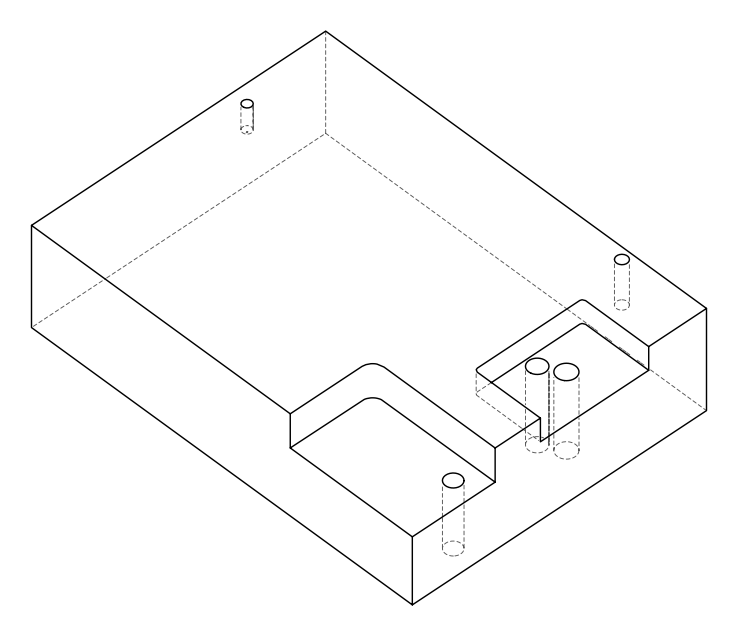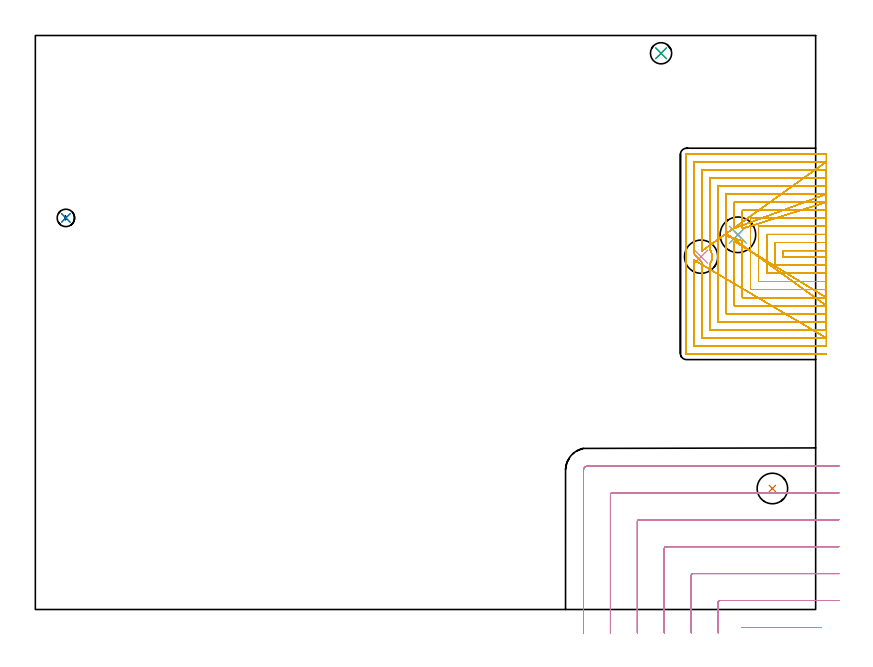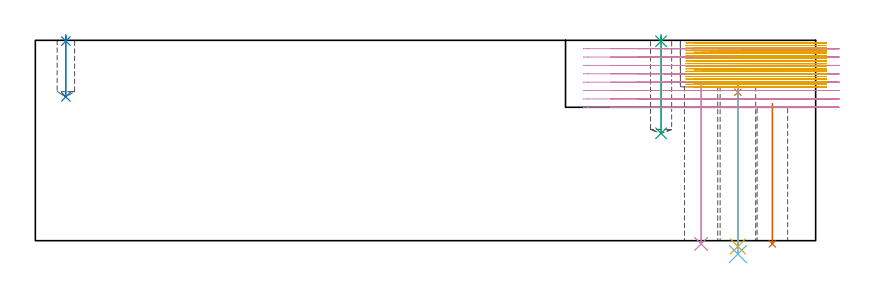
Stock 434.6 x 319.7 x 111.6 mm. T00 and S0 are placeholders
(PLAN: 11 operations, 8 tool changes, 147.6 min)
(1 SPOT_DRILL | STEP1HOLE_1 | NXT0321_9005460120000 | 0.05 min | 3101 mm3)
(2 SPOT_DRILL_1 | STEP1POCKET | NXT0321_9005460120000 | 0.03 min | 1 mm3)
(3 SPOT_DRILL_2 | STEP1POCKET_1 | NXT0321_9005460120000 | 0.03 min | 1 mm3)
(4 INDEXABLE_INSERT_DRILL_THROUGH_HOLE_FROM_SOLID | STEP1HOLE | NXT0302_008 | 0.36 min | 29947 mm3)
(5 DRILL_THROUGH_HOLE_INTO_CENTER | STEP1HOLE_1 | NXT0301_065 | 0.37 min | 5786 mm3)
(6 DRILL_TO_ENLARGE_THROUGH_HOLE | STEP1HOLE_1 | UGT0301_264 | 0.39 min | 25421 mm3)
(7 INDEXABLE_INSERT_DRILL_THROUGH_HOLE_FROM_SOLID_1 | STEP1HOLE_2 | NXT0302_005 | 0.32 min | 25283 mm3)
(8 DRILL_BLIND_HOLE_INTO_CENTER | STEP1POCKET | UGT0301_492 | 0.14 min | 2167 mm3)
(9 DRILL_BLIND_HOLE_INTO_CENTER_1 | STEP1POCKET_1 | NXT0301_089 | 0.22 min | 5481 mm3)
(10 MILL_CORNER_NOTCH_RECTANGULAR | CORNER_NOTCH_RECTANGULAR | UGT0201_094 | Follow Part, ap 5, ae 75% | 17.67 min | 457967 mm3)
(11 MILL_SLOT | SLOT_PARTIAL_RECTANGULAR | NXT0201_008 | Follow Part, ap 1.5, ae 75% | 128.03 min | 214553 mm3)
(TOOL NXT0321_9005460120000 | NC Spot Drill, 142deg, 12mm, Carbide, Uncoated | D12 PA142 FL30 Z2)
(TOOL NXT0302_008 | Index. Insert Drill 18.5mm [880-D1850L25-05] | D18.5 PA176 FL93 Z2)
(TOOL NXT0301_065 | Carbide Drill 9.4mm [860.1-0940-075A1-MM 2214] | D9.4 PA140 FL98 Z2)
(TOOL UGT0301_264 | Twist Drill 19.8 mm | D19.8 PA118 FL140 Z2)
(TOOL NXT0302_005 | Index. Insert Drill 17mm [880-D1700L20-05] | D17 PA176 FL85 Z2)
(TOOL UGT0301_492 | Carbide Drill 9.7 mm | D9.7 PA118 FL87 Z2)
(TOOL NXT0301_089 | Carbide Drill 11.8mm [860.1-1180-035A1-MM 2214] | D11.8 PA140 FL55 Z2)
(TOOL UGT0201_094 | End mill 20 mm | D20 FL38 Z4)
(TOOL NXT0201_008 | ENDMILL 6mm [2P460-0600-NA 1630] | D6 FL26 Z6)
(OP 1 SPOT_DRILL)
G17 G21 G94 G90
T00 M6
G54
G17 G0 G90 X391.3 Y208.7 S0 M3
G43 Z121.6 H0
G94 G81 G98 Z82.7 F250. R88.7
G80
M5
M2
(OP 2 SPOT_DRILL_1)
G17 G21 G94 G90
T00 M6
G54
G17 G0 G90 X17. Y218.1 S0 M3
G43 Z121.6 H0
G94 G81 G98 Z111.183 F250. R114.6
G80
M5
M2
(OP 3 SPOT_DRILL_2)
G17 G21 G94 G90
T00 M6
G54
G17 G0 G90 X348.5 Y309.8 S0 M3
G43 Z121.6 H0
G94 G81 G98 Z111.092 F250. R114.6
G80
M5
M2
(OP 4 INDEXABLE_INSERT_DRILL_THROUGH_HOLE_FROM_SOLID)
G17 G21 G94 G90
T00 M6
G54
G17 G0 G90 X370.8 Y196.5 S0 M3
G43 Z121.6 H1
G94 G81 G98 Z-1.823 F250. R87.7
G80
M5
M2
(OP 5 DRILL_THROUGH_HOLE_INTO_CENTER)
G17 G21 G94 G90
T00 M6
G54
G17 G0 G90 X391.3 Y208.7 S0 M3
G43 Z121.6 H1
G94 G73 G98 Z-3.211 F250. Q8.891 R87.7
G80
M5
M2
(OP 6 DRILL_TO_ENLARGE_THROUGH_HOLE)
G17 G21 G94 G90
T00 M6
G54
G17 G0 G90 X391.3 Y208.7 S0 M3
G43 Z121.6 H0
G94 G73 G98 Z-7.449 F250. Q18.63 R87.7
G80
M5
M2
(OP 7 INDEXABLE_INSERT_DRILL_THROUGH_HOLE_FROM_SOLID_1)
G17 G21 G94 G90
T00 M6
G54
G17 G0 G90 X410.5 Y67.4 S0 M3
G43 Z121.6 H1
G94 G81 G98 Z-1.797 F250. R76.3
G80
M5
M2
(OP 8 DRILL_BLIND_HOLE_INTO_CENTER)
G17 G21 G94 G90
T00 M6
G54
G17 G0 G90 X17. Y218.1 S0 M3
G43 Z121.6 H0
G94 G81 G98 Z80.1 F250. R113.6
G80
M5
M2
(OP 9 DRILL_BLIND_HOLE_INTO_CENTER_1)
G17 G21 G94 G90
T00 M6
G54
G17 G0 G90 X348.5 Y309.8 S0 M3
G43 Z121.6 H1
G94 G81 G98 Z59.8 F250. R113.6
G80
M5
M2
(OP 10 MILL_CORNER_NOTCH_RECTANGULAR)
G17 G21 G94 G90
T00 M6
G54
G17 G0 G90 X437.606 Y-10. S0 M3
G43 Z121.6 H0
Z106.937
G94 G1 X434.606 F250.
X396.287 F500.
X393.287 Y-10.022 F250.
G0 Z121.6
X447.6 Y5.
Z106.937
G1 X444.6
X381.293 F500.
G3 X380.3 Y4.007 R1.
G1 Y-10.
Y-13. F250.
G0 Z121.6
X447.6 Y20.
Z106.937
G1 X444.6
X366.294 F500.
G3 X365.3 Y19.006 R1.
G1 Y-10.
Y-13. F250.
G0 Z121.6
X447.6 Y35.
Z106.937
G1 X444.6
X351.294 F500.
G3 X350.3 Y34.006 R1.
G1 Y-10.
Y-13. F250.
G0 Z121.6
X447.6 Y50.
Z106.937
G1 X444.6
X336.295 F500.
G3 X335.3 Y49.005 R1.
G1 Y-10.
Y-13. F250.
G0 Z121.6
X447.6 Y65.
Z106.937
G1 X444.6
X321.295 F500.
G3 X320.3 Y64.005 R1.
G1 Y-10.
Y-13. F250.
G0 Z121.6
X447.6 Y80.
Z106.937
G1 X444.6
X307.8 F500.
G3 X305.3 Y77.5 R2.5
G1 Y-10.
Y-13. F250.
G0 Z121.6
X437.606 Y-10.
Z102.275
G1 X434.606
X396.287 F500.
X393.287 Y-10.022 F250.
G0 Z121.6
X447.6 Y5.
Z102.275
G1 X444.6
X381.293 F500.
G3 X380.3 Y4.007 R1.
G1 Y-10.
Y-13. F250.
G0 Z121.6
X447.6 Y20.
Z102.275
G1 X444.6
X366.294 F500.
G3 X365.3 Y19.006 R1.
G1 Y-10.
Y-13. F250.
G0 Z121.6
X447.6 Y35.
Z102.275
G1 X444.6
X351.294 F500.
G3 X350.3 Y34.006 R1.
G1 Y-10.
Y-13. F250.
G0 Z121.6
X447.6 Y50.
Z102.275
G1 X444.6
X336.295 F500.
G3 X335.3 Y49.005 R1.
G1 Y-10.
Y-13. F250.
G0 Z121.6
X447.6 Y65.
Z102.275
G1 X444.6
X321.295 F500.
G3 X320.3 Y64.005 R1.
G1 Y-10.
Y-13. F250.
G0 Z121.6
X447.6 Y80.
Z102.275
G1 X444.6
X307.8 F500.
G3 X305.3 Y77.5 R2.5
G1 Y-10.
Y-13. F250.
G0 Z121.6
X437.606 Y-10.
Z97.612
G1 X434.606
X396.287 F500.
X393.287 Y-10.022 F250.
G0 Z121.6
X447.6 Y5.
Z97.612
G1 X444.6
X381.293 F500.
G3 X380.3 Y4.007 R1.
G1 Y-10.
Y-13. F250.
G0 Z121.6
X447.6 Y20.
Z97.612
G1 X444.6
X366.294 F500.
G3 X365.3 Y19.006 R1.
G1 Y-10.
Y-13. F250.
G0 Z121.6
X447.6 Y35.
Z97.612
G1 X444.6
X351.294 F500.
G3 X350.3 Y34.006 R1.
G1 Y-10.
Y-13. F250.
G0 Z121.6
X447.6 Y50.
Z97.612
G1 X444.6
X336.295 F500.
G3 X335.3 Y49.005 R1.
G1 Y-10.
Y-13. F250.
G0 Z121.6
X447.6 Y65.
Z97.612
G1 X444.6
X321.295 F500.
G3 X320.3 Y64.005 R1.
G1 Y-10.
Y-13. F250.
G0 Z121.6
X447.6 Y80.
Z97.612
G1 X444.6
X307.8 F500.
G3 X305.3 Y77.5 R2.5
G1 Y-10.
Y-13. F250.
G0 Z121.6
X437.606 Y-10.
Z92.95
G1 X434.606
X396.287 F500.
X393.287 Y-10.022 F250.
G0 Z121.6
X447.6 Y5.
Z92.95
G1 X444.6
X381.293 F500.
G3 X380.3 Y4.007 R1.
G1 Y-10.
Y-13. F250.
G0 Z121.6
X447.6 Y20.
Z92.95
G1 X444.6
X366.294 F500.
G3 X365.3 Y19.006 R1.
G1 Y-10.
Y-13. F250.
G0 Z121.6
X447.6 Y35.
Z92.95
G1 X444.6
X351.294 F500.
G3 X350.3 Y34.006 R1.
G1 Y-10.
Y-13. F250.
G0 Z121.6
X447.6 Y50.
Z92.95
G1 X444.6
X336.295 F500.
G3 X335.3 Y49.005 R1.
G1 Y-10.
Y-13. F250.
G0 Z121.6
X447.6 Y65.
Z92.95
G1 X444.6
X321.295 F500.
G3 X320.3 Y64.005 R1.
G1 Y-10.
Y-13. F250.
G0 Z121.6
X447.6 Y80.
Z92.95
G1 X444.6
X307.8 F500.
G3 X305.3 Y77.5 R2.5
G1 Y-10.
Y-13. F250.
G0 Z121.6
X437.606 Y-10.
Z88.287
G1 X434.606
X396.287 F500.
X393.287 Y-10.022 F250.
G0 Z121.6
X447.6 Y5.
Z88.287
G1 X444.6
X381.293 F500.
G3 X380.3 Y4.007 R1.
G1 Y-10.
Y-13. F250.
G0 Z121.6
X447.6 Y20.
Z88.287
G1 X444.6
X366.294 F500.
G3 X365.3 Y19.006 R1.
G1 Y-10.
Y-13. F250.
G0 Z121.6
X447.6 Y35.
Z88.287
G1 X444.6
X351.294 F500.
G3 X350.3 Y34.006 R1.
G1 Y-10.
Y-13. F250.
G0 Z121.6
X447.6 Y50.
Z88.287
G1 X444.6
X336.295 F500.
G3 X335.3 Y49.005 R1.
G1 Y-10.
Y-13. F250.
G0 Z121.6
X447.6 Y65.
Z88.287
G1 X444.6
X321.295 F500.
G3 X320.3 Y64.005 R1.
G1 Y-10.
Y-13. F250.
G0 Z121.6
X447.6 Y80.
Z88.287
G1 X444.6
X307.8 F500.
G3 X305.3 Y77.5 R2.5
G1 Y-10.
Y-13. F250.
G0 Z121.6
X437.606 Y-10.
Z83.625
G1 X434.606
X396.287 F500.
X393.287 Y-10.022 F250.
G0 Z121.6
X447.6 Y5.
Z83.625
G1 X444.6
X381.293 F500.
G3 X380.3 Y4.007 R1.
G1 Y-10.
Y-13. F250.
G0 Z121.6
X447.6 Y20.
Z83.625
G1 X444.6
X366.294 F500.
G3 X365.3 Y19.006 R1.
G1 Y-10.
Y-13. F250.
G0 Z121.6
X447.6 Y35.
Z83.625
G1 X444.6
X351.294 F500.
G3 X350.3 Y34.006 R1.
G1 Y-10.
Y-13. F250.
G0 Z121.6
X447.6 Y50.
Z83.625
G1 X444.6
X336.295 F500.
G3 X335.3 Y49.005 R1.
G1 Y-10.
Y-13. F250.
G0 Z121.6
X447.6 Y65.
Z83.625
G1 X444.6
X321.295 F500.
G3 X320.3 Y64.005 R1.
G1 Y-10.
Y-13. F250.
G0 Z121.6
X447.6 Y80.
Z83.625
G1 X444.6
X307.8 F500.
G3 X305.3 Y77.5 R2.5
G1 Y-10.
Y-13. F250.
G0 Z121.6
X437.606 Y-10.
Z78.962
G1 X434.606
X396.287 F500.
X393.287 Y-10.022 F250.
G0 Z121.6
X447.6 Y5.
Z78.962
G1 X444.6
X381.293 F500.
G3 X380.3 Y4.007 R1.
G1 Y-10.
Y-13. F250.
G0 Z121.6
X447.6 Y20.
Z78.962
G1 X444.6
X366.294 F500.
G3 X365.3 Y19.006 R1.
G1 Y-10.
Y-13. F250.
G0 Z121.6
X447.6 Y35.
Z78.962
G1 X444.6
X351.294 F500.
G3 X350.3 Y34.006 R1.
G1 Y-10.
Y-13. F250.
G0 Z121.6
X447.6 Y50.
Z78.962
G1 X444.6
X336.295 F500.
G3 X335.3 Y49.005 R1.
G1 Y-10.
Y-13. F250.
G0 Z121.6
X447.6 Y65.
Z78.962
G1 X444.6
X321.295 F500.
G3 X320.3 Y64.005 R1.
G1 Y-10.
Y-13. F250.
G0 Z121.6
X447.6 Y80.
Z78.962
G1 X444.6
X307.8 F500.
G3 X305.3 Y77.5 R2.5
G1 Y-10.
Y-13. F250.
G0 Z121.6
X437.606 Y-10.
Z74.3
G1 X434.606
X396.287 F500.
X393.287 Y-10.022 F250.
G0 Z121.6
X447.6 Y5.
Z74.3
G1 X444.6
X381.293 F500.
G3 X380.3 Y4.007 R1.
G1 Y-10.
Y-13. F250.
G0 Z121.6
X447.6 Y20.
Z74.3
G1 X444.6
X366.294 F500.
G3 X365.3 Y19.006 R1.
G1 Y-10.
Y-13. F250.
G0 Z121.6
X447.6 Y35.
Z74.3
G1 X444.6
X351.294 F500.
G3 X350.3 Y34.006 R1.
G1 Y-10.
Y-13. F250.
G0 Z121.6
X447.6 Y50.
Z74.3
G1 X444.6
X336.295 F500.
G3 X335.3 Y49.005 R1.
G1 Y-10.
Y-13. F250.
G0 Z121.6
X447.6 Y65.
Z74.3
G1 X444.6
X321.295 F500.
G3 X320.3 Y64.005 R1.
G1 Y-10.
Y-13. F250.
G0 Z121.6
X447.6 Y80.
Z74.3
G1 X444.6
X307.8 F500.
G3 X305.3 Y77.5 R2.5
G1 Y-10.
Y-13. F250.
G0 Z121.6
M5
M2
(OP 11 MILL_SLOT)
G17 G21 G94 G90
T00 M6
G54
G17 G0 G90 X440.6 Y199.9 S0 M3
G43 Z121.6 H1
Z110.161
G94 G1 X437.6 F250.
X416.3 F500.
Y196.2
X437.6
X440.6 F250.
Y204.4
X437.6
X411.8 F500.
Y191.7
X437.6
X440.6 F250.
Y208.9
X437.6
X407.3 F500.
Y187.2
X437.6
X440.6 F250.
Y213.4
X437.6
X402.8 F500.
Y182.7
X437.6
X440.6 F250.
Y217.9
X437.6
X398.3 F500.
Y178.2
X437.6
X440.6 F250.
Y222.4
X437.6
X393.8 F500.
Y215.126
Y212.126 F250.
X440.6 Y226.9 F500.
X437.6 F250.
X389.3 F500.
Y215.297
Y212.297 F250.
X440.6 Y231.4 F500.
X437.6 F250.
X384.8 F500.
Y211.003
Y208.003 F250.
X393.8 Y205.275 F500.
Y202.275 F250.
Y173.7 F500.
X437.6
X440.6 F250.
X389.3 Y205.1 F500.
Y202.1 F250.
Y169.2 F500.
X437.6
X440.6 F250.
X384.8 Y209.4 F500.
Y206.4 F250.
Y164.7 F500.
X437.6
X440.6 F250.
Y235.9
X437.6
X380.3 F500.
Y160.2
X437.6
X440.6 F250.
Y240.4
X437.6
X375.8 F500.
Y200.246
G2 X376.001 Y199.962 R6.266
G1 X376.375 Y199.319
G2 X376.292 Y193.52 R6.272
G1 X375.861 Y192.834
X375.8 Y192.752
Y155.7
X437.6
X440.6 F250.
Y244.9
X437.6
X371.3 F500.
Y202.726
Y199.726 F250.
X440.6 Y249.4 F500.
X437.6 F250.
X366.8 F500.
Y201.299
Y198.299 F250.
X371.3 Y193.276
Y190.276
Y151.2 F500.
X437.6
X440.6 F250.
X366.8 Y194.7 F500.
Y191.7 F250.
Y146.7 F500.
X437.6
X440.6 F250.
Y253.9
X437.6
X362.6 F500.
G3 X362.3 Y253.6 R0.3
G1 Y142.5
G3 X362.6 Y142.2 R0.3
G1 X437.6
X440.6 F250.
G0 Y199.9 Z108.722
G1 X437.6
X416.3 F500.
Y196.2
X437.6
X440.6 F250.
Y204.4
X437.6
X411.8 F500.
Y191.7
X437.6
X440.6 F250.
Y208.9
X437.6
X407.3 F500.
Y187.2
X437.6
X440.6 F250.
Y213.4
X437.6
X402.8 F500.
Y182.7
X437.6
X440.6 F250.
Y217.9
X437.6
X398.3 F500.
Y178.2
X437.6
X440.6 F250.
Y222.4
X437.6
X393.8 F500.
Y215.126
Y212.126 F250.
X440.6 Y226.9 F500.
X437.6 F250.
X389.3 F500.
Y215.297
Y212.297 F250.
X440.6 Y231.4 F500.
X437.6 F250.
X384.8 F500.
Y211.003
Y208.003 F250.
X393.8 Y205.275 F500.
Y202.275 F250.
Y173.7 F500.
X437.6
X440.6 F250.
X389.3 Y205.1 F500.
Y202.1 F250.
Y169.2 F500.
X437.6
X440.6 F250.
X384.8 Y209.4 F500.
Y206.4 F250.
Y164.7 F500.
X437.6
X440.6 F250.
Y235.9
X437.6
X380.3 F500.
Y160.2
X437.6
X440.6 F250.
Y240.4
X437.6
X375.8 F500.
Y200.246
G2 X376.001 Y199.962 R6.266
G1 X376.375 Y199.319
G2 X376.292 Y193.52 R6.272
G1 X375.861 Y192.834
X375.8 Y192.752
Y155.7
X437.6
X440.6 F250.
Y244.9
X437.6
X371.3 F500.
Y202.726
Y199.726 F250.
X440.6 Y249.4 F500.
X437.6 F250.
X366.8 F500.
Y201.299
Y198.299 F250.
X371.3 Y193.276
Y190.276
Y151.2 F500.
X437.6
X440.6 F250.
X366.8 Y194.7 F500.
Y191.7 F250.
Y146.7 F500.
X437.6
X440.6 F250.
Y253.9
X437.6
X362.6 F500.
G3 X362.3 Y253.6 R0.3
G1 Y142.5
G3 X362.6 Y142.2 R0.3
G1 X437.6
X440.6 F250.
G0 Y199.9 Z107.283
G1 X437.6
X416.3 F500.
Y196.2
X437.6
X440.6 F250.
Y204.4
X437.6
X411.8 F500.
Y191.7
X437.6
X440.6 F250.
Y208.9
X437.6
X407.3 F500.
Y187.2
X437.6
X440.6 F250.
Y213.4
X437.6
X402.8 F500.
Y182.7
X437.6
X440.6 F250.
Y217.9
X437.6
X398.3 F500.
Y178.2
X437.6
X440.6 F250.
Y222.4
X437.6
X393.8 F500.
Y215.126
Y212.126 F250.
X440.6 Y226.9 F500.
X437.6 F250.
X389.3 F500.
Y215.297
Y212.297 F250.
X440.6 Y231.4 F500.
X437.6 F250.
X384.8 F500.
Y211.003
Y208.003 F250.
X393.8 Y205.275 F500.
Y202.275 F250.
Y173.7 F500.
X437.6
X440.6 F250.
X389.3 Y205.1 F500.
Y202.1 F250.
Y169.2 F500.
X437.6
X440.6 F250.
X384.8 Y209.399 F500.
Y206.399 F250.
Y164.7 F500.
X437.6
X440.6 F250.
Y235.9
X437.6
X380.3 F500.
Y160.2
X437.6
X440.6 F250.
Y240.4
X437.6
X375.8 F500.
Y200.246
G2 X376.001 Y199.962 R6.266
G1 X376.375 Y199.319
G2 X376.292 Y193.52 R6.272
G1 X375.861 Y192.834
X375.8 Y192.752
Y155.7
X437.6
X440.6 F250.
Y244.9
X437.6
X371.3 F500.
Y202.726
Y199.726 F250.
X440.6 Y249.4 F500.
X437.6 F250.
X366.8 F500.
Y201.299
Y198.299 F250.
X371.3 Y193.276
Y190.276
Y151.2 F500.
X437.6
X440.6 F250.
X366.8 Y194.7 F500.
Y191.7 F250.
Y146.7 F500.
X437.6
X440.6 F250.
Y253.9
X437.6
X362.6 F500.
G3 X362.3 Y253.6 R0.3
G1 Y142.5
G3 X362.6 Y142.2 R0.3
G1 X437.6
X440.6 F250.
G0 Y199.9 Z105.844
G1 X437.6
X416.3 F500.
Y196.2
X437.6
X440.6 F250.
Y204.4
X437.6
X411.8 F500.
Y191.7
X437.6
X440.6 F250.
Y208.9
X437.6
X407.3 F500.
Y187.2
X437.6
X440.6 F250.
Y213.4
X437.6
X402.8 F500.
Y182.7
X437.6
X440.6 F250.
Y217.9
X437.6
X398.3 F500.
Y178.2
X437.6
X440.6 F250.
Y222.4
X437.6
X393.8 F500.
Y215.126
Y212.126 F250.
X440.6 Y226.9 F500.
X437.6 F250.
X389.3 F500.
Y215.297
Y212.297 F250.
X440.6 Y231.4 F500.
X437.6 F250.
X384.8 F500.
Y211.003
Y208.003 F250.
X393.8 Y205.275 F500.
Y202.275 F250.
Y173.7 F500.
X437.6
X440.6 F250.
X389.3 Y205.1 F500.
Y202.1 F250.
Y169.2 F500.
X437.6
X440.6 F250.
X384.8 Y209.399 F500.
Y206.399 F250.
Y164.7 F500.
X437.6
X440.6 F250.
Y235.9
X437.6
X380.3 F500.
Y160.2
X437.6
X440.6 F250.
Y240.4
X437.6
X375.8 F500.
Y200.246
G2 X376.001 Y199.962 R6.266
G1 X376.375 Y199.319
G2 X376.292 Y193.52 R6.272
G1 X375.861 Y192.834
X375.8 Y192.752
Y155.7
X437.6
X440.6 F250.
Y244.9
X437.6
X371.3 F500.
Y202.726
Y199.726 F250.
X440.6 Y249.4 F500.
X437.6 F250.
X366.8 F500.
Y201.299
Y198.299 F250.
X371.3 Y193.276
Y190.276
Y151.2 F500.
X437.6
X440.6 F250.
X366.8 Y194.7 F500.
Y191.7 F250.
Y146.7 F500.
X437.6
X440.6 F250.
Y253.9
X437.6
X362.6 F500.
G3 X362.3 Y253.6 R0.3
G1 Y142.5
G3 X362.6 Y142.2 R0.3
G1 X437.6
X440.6 F250.
G0 Y199.9 Z104.405
G1 X437.6
X416.3 F500.
Y196.2
X437.6
X440.6 F250.
Y204.4
X437.6
X411.8 F500.
Y191.7
X437.6
X440.6 F250.
Y208.9
X437.6
X407.3 F500.
Y187.2
X437.6
X440.6 F250.
Y213.4
X437.6
X402.8 F500.
Y182.7
X437.6
X440.6 F250.
Y217.9
X437.6
X398.3 F500.
Y178.2
X437.6
X440.6 F250.
Y222.4
X437.6
X393.8 F500.
Y215.126
Y212.126 F250.
X440.6 Y226.9 F500.
X437.6 F250.
X389.3 F500.
Y215.297
Y212.297 F250.
X440.6 Y231.4 F500.
X437.6 F250.
X384.8 F500.
Y211.003
Y208.003 F250.
X393.8 Y205.275 F500.
Y202.275 F250.
Y173.7 F500.
X437.6
X440.6 F250.
X389.3 Y205.1 F500.
Y202.1 F250.
Y169.2 F500.
X437.6
X440.6 F250.
X384.8 Y209.399 F500.
Y206.399 F250.
Y164.7 F500.
X437.6
X440.6 F250.
Y235.9
X437.6
X380.3 F500.
Y160.2
X437.6
X440.6 F250.
Y240.4
X437.6
X375.8 F500.
Y200.246
G2 X376.001 Y199.962 R6.266
G1 X376.375 Y199.319
G2 X376.292 Y193.52 R6.272
G1 X375.861 Y192.834
X375.8 Y192.752
Y155.7
X437.6
X440.6 F250.
Y244.9
X437.6
X371.3 F500.
Y202.726
Y199.726 F250.
X440.6 Y249.4 F500.
X437.6 F250.
X366.8 F500.
Y201.299
Y198.299 F250.
X371.3 Y193.276
Y190.276
Y151.2 F500.
X437.6
X440.6 F250.
X366.8 Y194.7 F500.
Y191.7 F250.
Y146.7 F500.
X437.6
X440.6 F250.
Y253.9
X437.6
X362.6 F500.
G3 X362.3 Y253.6 R0.3
G1 Y142.5
G3 X362.6 Y142.2 R0.3
G1 X437.6
X440.6 F250.
G0 Y199.9 Z102.967
G1 X437.6
X416.3 F500.
Y196.2
X437.6
X440.6 F250.
Y204.4
X437.6
X411.8 F500.
Y191.7
X437.6
X440.6 F250.
Y208.9
X437.6
X407.3 F500.
Y187.2
X437.6
X440.6 F250.
Y213.4
X437.6
X402.8 F500.
Y182.7
X437.6
X440.6 F250.
Y217.9
X437.6
X398.3 F500.
Y178.2
X437.6
X440.6 F250.
Y222.4
X437.6
X393.8 F500.
Y215.126
Y212.126 F250.
X440.6 Y226.9 F500.
X437.6 F250.
X389.3 F500.
Y215.297
Y212.297 F250.
X440.6 Y231.4 F500.
X437.6 F250.
X384.8 F500.
Y211.003
Y208.003 F250.
X393.8 Y205.275 F500.
Y202.275 F250.
Y173.7 F500.
X437.6
X440.6 F250.
X389.3 Y205.1 F500.
Y202.1 F250.
Y169.2 F500.
X437.6
X440.6 F250.
X384.8 Y209.399 F500.
Y206.399 F250.
Y164.7 F500.
X437.6
X440.6 F250.
Y235.9
X437.6
X380.3 F500.
Y160.2
X437.6
X440.6 F250.
Y240.4
X437.6
X375.8 F500.
Y200.246
G2 X376.001 Y199.962 R6.266
G1 X376.375 Y199.319
G2 X376.292 Y193.52 R6.272
G1 X375.861 Y192.834
X375.8 Y192.752
Y155.7
X437.6
X440.6 F250.
Y244.9
X437.6
X371.3 F500.
Y202.726
Y199.726 F250.
X440.6 Y249.4 F500.
X437.6 F250.
X366.8 F500.
Y201.299
Y198.299 F250.
X371.3 Y193.276
Y190.276
Y151.2 F500.
X437.6
X440.6 F250.
X366.8 Y194.7 F500.
Y191.7 F250.
Y146.7 F500.
X437.6
X440.6 F250.
Y253.9
X437.6
X362.6 F500.
G3 X362.3 Y253.6 R0.3
G1 Y142.5
G3 X362.6 Y142.2 R0.3
G1 X437.6
X440.6 F250.
G0 Y199.9 Z101.528
G1 X437.6
X416.3 F500.
Y196.2
X437.6
X440.6 F250.
Y204.4
X437.6
X411.8 F500.
Y191.7
X437.6
X440.6 F250.
Y208.9
X437.6
X407.3 F500.
Y187.2
X437.6
X440.6 F250.
Y213.4
X437.6
X402.8 F500.
Y182.7
X437.6
X440.6 F250.
Y217.9
X437.6
X398.3 F500.
Y178.2
X437.6
X440.6 F250.
Y222.4
X437.6
X393.8 F500.
Y215.126
Y212.126 F250.
X440.6 Y226.9 F500.
X437.6 F250.
X389.3 F500.
Y215.297
Y212.297 F250.
X440.6 Y231.4 F500.
X437.6 F250.
X384.8 F500.
Y211.003
Y208.003 F250.
X393.8 Y205.275 F500.
Y202.275 F250.
Y173.7 F500.
X437.6
X440.6 F250.
X389.3 Y205.1 F500.
Y202.1 F250.
Y169.2 F500.
X437.6
X440.6 F250.
X384.8 Y209.399 F500.
Y206.399 F250.
Y164.7 F500.
X437.6
X440.6 F250.
Y235.9
X437.6
X380.3 F500.
Y160.2
X437.6
X440.6 F250.
Y240.4
X437.6
X375.8 F500.
Y200.246
G2 X376.001 Y199.962 R6.266
G1 X376.375 Y199.319
G2 X376.292 Y193.52 R6.272
G1 X375.861 Y192.834
X375.8 Y192.752
Y155.7
X437.6
X440.6 F250.
Y244.9
X437.6
X371.3 F500.
Y202.726
Y199.726 F250.
X440.6 Y249.4 F500.
X437.6 F250.
X366.8 F500.
Y201.299
Y198.299 F250.
X371.3 Y193.276
Y190.276
Y151.2 F500.
X437.6
X440.6 F250.
X366.8 Y194.7 F500.
Y191.7 F250.
Y146.7 F500.
X437.6
X440.6 F250.
Y253.9
X437.6
X362.6 F500.
G3 X362.3 Y253.6 R0.3
G1 Y142.5
G3 X362.6 Y142.2 R0.3
G1 X437.6
X440.6 F250.
G0 Y199.9 Z100.089
G1 X437.6
X416.3 F500.
Y196.2
X437.6
X440.6 F250.
Y204.4
X437.6
X411.8 F500.
Y191.7
X437.6
X440.6 F250.
Y208.9
X437.6
X407.3 F500.
Y187.2
X437.6
X440.6 F250.
Y213.4
X437.6
X402.8 F500.
Y182.7
X437.6
X440.6 F250.
Y217.9
X437.6
X398.3 F500.
Y178.2
X437.6
X440.6 F250.
Y222.4
X437.6
X393.8 F500.
Y215.126
Y212.126 F250.
X440.6 Y226.9 F500.
X437.6 F250.
X389.3 F500.
Y215.297
Y212.297 F250.
X440.6 Y231.4 F500.
X437.6 F250.
X384.8 F500.
Y211.003
Y208.003 F250.
X393.8 Y205.275 F500.
Y202.275 F250.
Y173.7 F500.
X437.6
X440.6 F250.
X389.3 Y205.1 F500.
Y202.1 F250.
Y169.2 F500.
X437.6
X440.6 F250.
X384.8 Y209.399 F500.
Y206.399 F250.
Y164.7 F500.
X437.6
X440.6 F250.
Y235.9
X437.6
X380.3 F500.
Y160.2
X437.6
X440.6 F250.
Y240.4
X437.6
X375.8 F500.
Y200.246
G2 X376. Y199.962 R6.265
G1 X376.377 Y199.315
G2 X376.767 Y194.654 R6.271
X376.292 Y193.52 R6.272
G1 X375.861 Y192.834
X375.8 Y192.752
Y155.7
X437.6
X440.6 F250.
Y244.9
X437.6
X371.3 F500.
Y202.726
Y199.726 F250.
X440.6 Y249.4 F500.
X437.6 F250.
X366.8 F500.
Y201.299
Y198.299 F250.
X371.3 Y193.276
Y190.276
Y151.2 F500.
X437.6
X440.6 F250.
X366.8 Y194.7 F500.
Y191.7 F250.
Y146.7 F500.
X437.6
X440.6 F250.
Y253.9
X437.6
X362.6 F500.
G3 X362.3 Y253.6 R0.3
G1 Y142.5
G3 X362.6 Y142.2 R0.3
G1 X437.6
X440.6 F250.
G0 Y199.9 Z98.65
G1 X437.6
X416.3 F500.
Y196.2
X437.6
X440.6 F250.
Y204.4
X437.6
X411.8 F500.
Y191.7
X437.6
X440.6 F250.
Y208.9
X437.6
X407.3 F500.
Y187.2
X437.6
X440.6 F250.
Y213.4
X437.6
X402.8 F500.
Y182.7
X437.6
X440.6 F250.
Y217.9
X437.6
X398.3 F500.
Y178.2
X437.6
X440.6 F250.
Y222.4
X437.6
X393.8 F500.
Y215.126
Y212.126 F250.
X440.6 Y226.9 F500.
X437.6 F250.
X389.3 F500.
Y215.297
Y212.297 F250.
X440.6 Y231.4 F500.
X437.6 F250.
X384.8 F500.
Y211.003
Y208.003 F250.
X393.8 Y205.275 F500.
Y202.275 F250.
Y173.7 F500.
X437.6
X440.6 F250.
X389.3 Y205.1 F500.
Y202.1 F250.
Y169.2 F500.
X437.6
X440.6 F250.
X384.8 Y209.399 F500.
Y206.399 F250.
Y164.7 F500.
X437.6
X440.6 F250.
Y235.9
X437.6
X380.3 F500.
Y160.2
X437.6
X440.6 F250.
Y240.4
X437.6
X375.8 F500.
Y200.246
G2 X376. Y199.962 R6.265
G1 X376.377 Y199.315
G2 X376.767 Y194.652 R6.271
X376.292 Y193.52 R6.271
G1 X375.861 Y192.834
X375.8 Y192.752
Y155.7
X437.6
X440.6 F250.
Y244.9
X437.6
X371.3 F500.
Y202.726
Y199.726 F250.
X440.6 Y249.4 F500.
X437.6 F250.
X366.8 F500.
Y201.299
Y198.299 F250.
X371.3 Y193.276
Y190.276
Y151.2 F500.
X437.6
X440.6 F250.
X366.8 Y194.7 F500.
Y191.7 F250.
Y146.7 F500.
X437.6
X440.6 F250.
Y253.9
X437.6
X362.6 F500.
G3 X362.3 Y253.6 R0.3
G1 Y142.5
G3 X362.6 Y142.2 R0.3
G1 X437.6
X440.6 F250.
G0 Y199.9 Z97.211
G1 X437.6
X416.3 F500.
Y196.2
X437.6
X440.6 F250.
Y204.4
X437.6
X411.8 F500.
Y191.7
X437.6
X440.6 F250.
Y208.9
X437.6
X407.3 F500.
Y187.2
X437.6
X440.6 F250.
Y213.4
X437.6
X402.8 F500.
Y182.7
X437.6
X440.6 F250.
Y217.9
X437.6
X398.3 F500.
Y178.2
X437.6
X440.6 F250.
Y222.4
X437.6
X393.8 F500.
Y215.126
Y212.126 F250.
X440.6 Y226.9 F500.
X437.6 F250.
X389.3 F500.
Y215.297
Y212.297 F250.
X440.6 Y231.4 F500.
X437.6 F250.
X384.8 F500.
Y211.003
Y208.003 F250.
X393.8 Y205.275 F500.
Y202.275 F250.
Y173.7 F500.
X437.6
X440.6 F250.
X389.3 Y205.1 F500.
Y202.1 F250.
Y169.2 F500.
X437.6
X440.6 F250.
X384.8 Y209.4 F500.
Y206.4 F250.
Y164.7 F500.
X437.6
X440.6 F250.
Y235.9
X437.6
X380.3 F500.
Y160.2
X437.6
X440.6 F250.
Y240.4
X437.6
X375.8 F500.
Y200.246
G2 X376.001 Y199.962 R6.266
G1 X376.376 Y199.318
G2 X376.771 Y194.664 R6.271
X376.292 Y193.52 R6.272
G1 X375.861 Y192.834
X375.8 Y192.752
Y155.7
X437.6
X440.6 F250.
Y244.9
X437.6
X371.3 F500.
Y202.726
Y199.726 F250.
X440.6 Y249.4 F500.
X437.6 F250.
X366.8 F500.
Y201.299
Y198.299 F250.
X371.3 Y193.276
Y190.276
Y151.2 F500.
X437.6
X440.6 F250.
X366.8 Y194.7 F500.
Y191.7 F250.
Y146.7 F500.
X437.6
X440.6 F250.
Y253.9
X437.6
X362.6 F500.
G3 X362.3 Y253.6 R0.3
G1 Y142.5
G3 X362.6 Y142.2 R0.3
G1 X437.6
X440.6 F250.
G0 Y199.9 Z95.772
G1 X437.6
X416.3 F500.
Y196.2
X437.6
X440.6 F250.
Y204.4
X437.6
X411.8 F500.
Y191.7
X437.6
X440.6 F250.
Y208.9
X437.6
X407.3 F500.
Y187.2
X437.6
X440.6 F250.
Y213.4
X437.6
X402.8 F500.
Y182.7
X437.6
X440.6 F250.
Y217.9
X437.6
X398.3 F500.
Y178.2
X437.6
X440.6 F250.
Y222.4
X437.6
X393.8 F500.
Y215.126
Y212.126 F250.
X440.6 Y226.9 F500.
X437.6 F250.
X389.3 F500.
Y215.297
Y212.297 F250.
X440.6 Y231.4 F500.
X437.6 F250.
X384.8 F500.
Y211.003
Y208.003 F250.
X393.8 Y205.275 F500.
Y202.275 F250.
Y173.7 F500.
X437.6
X440.6 F250.
X389.3 Y205.1 F500.
Y202.1 F250.
Y169.2 F500.
X437.6
X440.6 F250.
X384.8 Y209.4 F500.
Y206.4 F250.
Y164.7 F500.
X437.6
X440.6 F250.
Y235.9
X437.6
X380.3 F500.
Y160.2
X437.6
X440.6 F250.
Y240.4
X437.6
X375.8 F500.
Y200.246
G2 X376.001 Y199.962 R6.266
G1 X376.375 Y199.319
G2 X376.775 Y194.68 R6.272
X376.292 Y193.52 R6.272
G1 X375.861 Y192.834
X375.8 Y192.752
Y155.7
X437.6
X440.6 F250.
Y244.9
X437.6
X371.3 F500.
Y202.726
Y199.726 F250.
X440.6 Y249.4 F500.
X437.6 F250.
X366.8 F500.
Y201.299
Y198.299 F250.
X371.3 Y193.276
Y190.276
Y151.2 F500.
X437.6
X440.6 F250.
X366.8 Y194.7 F500.
Y191.7 F250.
Y146.7 F500.
X437.6
X440.6 F250.
Y253.9
X437.6
X362.6 F500.
G3 X362.3 Y253.6 R0.3
G1 Y142.5
G3 X362.6 Y142.2 R0.3
G1 X437.6
X440.6 F250.
G0 Y199.9 Z94.333
G1 X437.6
X416.3 F500.
Y196.2
X437.6
X440.6 F250.
Y204.4
X437.6
X411.8 F500.
Y191.7
X437.6
X440.6 F250.
Y208.9
X437.6
X407.3 F500.
Y187.2
X437.6
X440.6 F250.
Y213.4
X437.6
X402.8 F500.
Y182.7
X437.6
X440.6 F250.
Y217.9
X437.6
X398.3 F500.
Y178.2
X437.6
X440.6 F250.
Y222.4
X437.6
X393.8 F500.
Y215.126
Y212.126 F250.
X440.6 Y226.9 F500.
X437.6 F250.
X389.3 F500.
Y215.297
Y212.297 F250.
X440.6 Y231.4 F500.
X437.6 F250.
X384.8 F500.
Y211.003
Y208.003 F250.
X393.8 Y205.275 F500.
Y202.275 F250.
Y173.7 F500.
X437.6
X440.6 F250.
X389.3 Y205.1 F500.
Y202.1 F250.
Y169.2 F500.
X437.6
X440.6 F250.
X384.8 Y209.4 F500.
Y206.4 F250.
Y164.7 F500.
X437.6
X440.6 F250.
Y235.9
X437.6
X380.3 F500.
Y160.2
X437.6
X440.6 F250.
Y240.4
X437.6
X375.8 F500.
Y200.246
G2 X376.001 Y199.962 R6.266
G1 X376.375 Y199.319
G2 X376.292 Y193.52 R6.272
G1 X375.861 Y192.834
X375.8 Y192.752
Y155.7
X437.6
X440.6 F250.
Y244.9
X437.6
X371.3 F500.
Y202.726
Y199.726 F250.
X440.6 Y249.4 F500.
X437.6 F250.
X366.8 F500.
Y201.299
Y198.299 F250.
X371.3 Y193.276
Y190.276
Y151.2 F500.
X437.6
X440.6 F250.
X366.8 Y194.7 F500.
Y191.7 F250.
Y146.7 F500.
X437.6
X440.6 F250.
Y253.9
X437.6
X362.6 F500.
G3 X362.3 Y253.6 R0.3
G1 Y142.5
G3 X362.6 Y142.2 R0.3
G1 X437.6
X440.6 F250.
G0 Y199.9 Z92.894
G1 X437.6
X416.3 F500.
Y196.2
X437.6
X440.6 F250.
Y204.4
X437.6
X411.8 F500.
Y191.7
X437.6
X440.6 F250.
Y208.9
X437.6
X407.3 F500.
Y187.2
X437.6
X440.6 F250.
Y213.4
X437.6
X402.8 F500.
Y182.7
X437.6
X440.6 F250.
Y217.9
X437.6
X398.3 F500.
Y178.2
X437.6
X440.6 F250.
Y222.4
X437.6
X393.8 F500.
Y215.126
Y212.126 F250.
X440.6 Y226.9 F500.
X437.6 F250.
X389.3 F500.
Y215.297
Y212.297 F250.
X440.6 Y231.4 F500.
X437.6 F250.
X384.8 F500.
Y211.003
Y208.003 F250.
X393.8 Y205.275 F500.
Y202.275 F250.
Y173.7 F500.
X437.6
X440.6 F250.
X389.3 Y205.1 F500.
Y202.1 F250.
Y169.2 F500.
X437.6
X440.6 F250.
X384.8 Y209.399 F500.
Y206.399 F250.
Y164.7 F500.
X437.6
X440.6 F250.
Y235.9
X437.6
X380.3 F500.
Y160.2
X437.6
X440.6 F250.
Y240.4
X437.6
X375.8 F500.
Y200.246
G2 X376.001 Y199.962 R6.266
G1 X376.375 Y199.319
G2 X376.292 Y193.52 R6.272
G1 X375.861 Y192.834
X375.8 Y192.752
Y155.7
X437.6
X440.6 F250.
Y244.9
X437.6
X371.3 F500.
Y202.726
Y199.726 F250.
X440.6 Y249.4 F500.
X437.6 F250.
X366.8 F500.
Y201.299
Y198.299 F250.
X371.3 Y193.276
Y190.276
Y151.2 F500.
X437.6
X440.6 F250.
X366.8 Y194.7 F500.
Y191.7 F250.
Y146.7 F500.
X437.6
X440.6 F250.
Y253.9
X437.6
X362.6 F500.
G3 X362.3 Y253.6 R0.3
G1 Y142.5
G3 X362.6 Y142.2 R0.3
G1 X437.6
X440.6 F250.
G0 Y199.9 Z91.456
G1 X437.6
X416.3 F500.
Y196.2
X437.6
X440.6 F250.
Y204.4
X437.6
X411.8 F500.
Y191.7
X437.6
X440.6 F250.
Y208.9
X437.6
X407.3 F500.
Y187.2
X437.6
X440.6 F250.
Y213.4
X437.6
X402.8 F500.
Y182.7
X437.6
X440.6 F250.
Y217.9
X437.6
X398.3 F500.
Y178.2
X437.6
X440.6 F250.
Y222.4
X437.6
X393.8 F500.
Y215.126
Y212.126 F250.
X440.6 Y226.9 F500.
X437.6 F250.
X389.3 F500.
Y215.297
Y212.297 F250.
X440.6 Y231.4 F500.
X437.6 F250.
X384.8 F500.
Y211.003
Y208.003 F250.
X393.8 Y205.275 F500.
Y202.275 F250.
Y173.7 F500.
X437.6
X440.6 F250.
X389.3 Y205.1 F500.
Y202.1 F250.
Y169.2 F500.
X437.6
X440.6 F250.
X384.8 Y209.399 F500.
Y206.399 F250.
Y164.7 F500.
X437.6
X440.6 F250.
Y235.9
X437.6
X380.3 F500.
Y160.2
X437.6
X440.6 F250.
Y240.4
X437.6
X375.8 F500.
Y200.246
G2 X376.001 Y199.962 R6.266
G1 X376.375 Y199.319
G2 X376.292 Y193.52 R6.272
G1 X375.861 Y192.834
X375.8 Y192.752
Y155.7
X437.6
X440.6 F250.
Y244.9
X437.6
X371.3 F500.
Y202.726
Y199.726 F250.
X440.6 Y249.4 F500.
X437.6 F250.
X366.8 F500.
Y201.299
Y198.299 F250.
X371.3 Y193.276
Y190.276
Y151.2 F500.
X437.6
X440.6 F250.
X366.8 Y194.7 F500.
Y191.7 F250.
Y146.7 F500.
X437.6
X440.6 F250.
Y253.9
X437.6
X362.6 F500.
G3 X362.3 Y253.6 R0.3
G1 Y142.5
G3 X362.6 Y142.2 R0.3
G1 X437.6
X440.6 F250.
G0 Y199.9 Z90.017
G1 X437.6
X416.3 F500.
Y196.2
X437.6
X440.6 F250.
Y204.4
X437.6
X411.8 F500.
Y191.7
X437.6
X440.6 F250.
Y208.9
X437.6
X407.3 F500.
Y187.2
X437.6
X440.6 F250.
Y213.4
X437.6
X402.8 F500.
Y182.7
X437.6
X440.6 F250.
Y217.9
X437.6
X398.3 F500.
Y178.2
X437.6
X440.6 F250.
Y222.4
X437.6
X393.8 F500.
Y215.126
Y212.126 F250.
X440.6 Y226.9 F500.
X437.6 F250.
X389.3 F500.
Y215.297
Y212.297 F250.
X440.6 Y231.4 F500.
X437.6 F250.
X384.8 F500.
Y211.003
Y208.003 F250.
X393.8 Y205.275 F500.
Y202.275 F250.
Y173.7 F500.
X437.6
X440.6 F250.
X389.3 Y205.1 F500.
Y202.1 F250.
Y169.2 F500.
X437.6
X440.6 F250.
X384.8 Y209.399 F500.
Y206.399 F250.
Y164.7 F500.
X437.6
X440.6 F250.
Y235.9
X437.6
X380.3 F500.
Y160.2
X437.6
X440.6 F250.
Y240.4
X437.6
X375.8 F500.
Y200.246
G2 X376.001 Y199.962 R6.266
G1 X376.375 Y199.319
G2 X376.292 Y193.52 R6.272
G1 X375.861 Y192.834
X375.8 Y192.752
Y155.7
X437.6
X440.6 F250.
Y244.9
X437.6
X371.3 F500.
Y202.726
Y199.726 F250.
X440.6 Y249.4 F500.
X437.6 F250.
X366.8 F500.
Y201.299
Y198.299 F250.
X371.3 Y193.276
Y190.276
Y151.2 F500.
X437.6
X440.6 F250.
X366.8 Y194.7 F500.
Y191.7 F250.
Y146.7 F500.
X437.6
X440.6 F250.
Y253.9
X437.6
X362.6 F500.
G3 X362.3 Y253.6 R0.3
G1 Y142.5
G3 X362.6 Y142.2 R0.3
G1 X437.6
X440.6 F250.
G0 Y199.9 Z88.578
G1 X437.6
X416.3 F500.
Y196.2
X437.6
X440.6 F250.
Y204.4
X437.6
X411.8 F500.
Y191.7
X437.6
X440.6 F250.
Y208.9
X437.6
X407.3 F500.
Y187.2
X437.6
X440.6 F250.
Y213.4
X437.6
X402.8 F500.
Y182.7
X437.6
X440.6 F250.
Y217.9
X437.6
X398.3 F500.
Y178.2
X437.6
X440.6 F250.
Y222.4
X437.6
X393.8 F500.
Y215.126
Y212.126 F250.
X440.6 Y226.9 F500.
X437.6 F250.
X389.3 F500.
Y215.297
Y212.297 F250.
X440.6 Y231.4 F500.
X437.6 F250.
X384.8 F500.
Y211.003
Y208.003 F250.
X393.8 Y205.275 F500.
Y202.275 F250.
Y173.7 F500.
X437.6
X440.6 F250.
X389.3 Y205.1 F500.
Y202.1 F250.
Y169.2 F500.
X437.6
X440.6 F250.
X384.8 Y209.399 F500.
Y206.399 F250.
Y164.7 F500.
X437.6
X440.6 F250.
Y235.9
X437.6
X380.3 F500.
Y160.2
X437.6
X440.6 F250.
Y240.4
X437.6
X375.8 F500.
Y200.246
G2 X376.001 Y199.962 R6.266
G1 X376.375 Y199.319
G2 X376.292 Y193.52 R6.272
G1 X375.861 Y192.834
X375.8 Y192.752
Y155.7
X437.6
X440.6 F250.
Y244.9
X437.6
X371.3 F500.
Y202.726
Y199.726 F250.
X440.6 Y249.4 F500.
X437.6 F250.
X366.8 F500.
Y201.299
Y198.299 F250.
X371.3 Y193.276
Y190.276
Y151.2 F500.
X437.6
X440.6 F250.
X366.8 Y194.7 F500.
Y191.7 F250.
Y146.7 F500.
X437.6
X440.6 F250.
Y253.9
X437.6
X362.6 F500.
G3 X362.3 Y253.6 R0.3
G1 Y142.5
G3 X362.6 Y142.2 R0.3
G1 X437.6
X440.6 F250.
G0 Y199.9 Z87.139
G1 X437.6
X416.3 F500.
Y196.2
X437.6
X440.6 F250.
Y204.4
X437.6
X411.8 F500.
Y191.7
X437.6
X440.6 F250.
Y208.9
X437.6
X407.3 F500.
Y187.2
X437.6
X440.6 F250.
Y213.4
X437.6
X402.8 F500.
Y182.7
X437.6
X440.6 F250.
Y217.9
X437.6
X398.3 F500.
Y178.2
X437.6
X440.6 F250.
Y222.4
X437.6
X393.8 F500.
Y215.126
Y212.126 F250.
X440.6 Y226.9 F500.
X437.6 F250.
X389.3 F500.
Y215.297
Y212.297 F250.
X440.6 Y231.4 F500.
X437.6 F250.
X384.8 F500.
Y211.003
Y208.003 F250.
X393.8 Y205.275 F500.
Y202.275 F250.
Y173.7 F500.
X437.6
X440.6 F250.
X389.3 Y205.1 F500.
Y202.1 F250.
Y169.2 F500.
X437.6
X440.6 F250.
X384.8 Y209.399 F500.
Y206.399 F250.
Y164.7 F500.
X437.6
X440.6 F250.
Y235.9
X437.6
X380.3 F500.
Y160.2
X437.6
X440.6 F250.
Y240.4
X437.6
X375.8 F500.
Y200.246
G2 X376. Y199.963 R6.265
G1 X376.378 Y199.313
G2 X376.767 Y194.652 R6.271
X376.292 Y193.52 R6.272
G1 X375.861 Y192.834
X375.8 Y192.752
Y155.7
X437.6
X440.6 F250.
Y244.9
X437.6
X371.3 F500.
Y202.726
Y199.726 F250.
X440.6 Y249.4 F500.
X437.6 F250.
X366.8 F500.
Y201.299
Y198.299 F250.
X371.3 Y193.276
Y190.276
Y151.2 F500.
X437.6
X440.6 F250.
X366.8 Y194.7 F500.
Y191.7 F250.
Y146.7 F500.
X437.6
X440.6 F250.
Y253.9
X437.6
X362.6 F500.
G3 X362.3 Y253.6 R0.3
G1 Y142.5
G3 X362.6 Y142.2 R0.3
G1 X437.6
X440.6 F250.
G0 Y199.9 Z85.7
G1 X437.6
X416.3 F500.
Y196.2
X437.6
X440.6 F250.
Y204.4
X437.6
X411.8 F500.
Y191.7
X437.6
X440.6 F250.
Y208.9
X437.6
X407.3 F500.
Y187.2
X437.6
X440.6 F250.
Y213.4
X437.6
X402.8 F500.
Y182.7
X437.6
X440.6 F250.
Y217.9
X437.6
X398.3 F500.
Y178.2
X437.6
X440.6 F250.
Y222.4
X437.6
X393.8 F500.
Y215.126
Y212.126 F250.
X440.6 Y226.9 F500.
X437.6 F250.
X389.3 F500.
Y215.297
Y212.297 F250.
X440.6 Y231.4 F500.
X437.6 F250.
X384.8 F500.
Y211.003
Y208.003 F250.
X393.8 Y205.275 F500.
Y202.275 F250.
Y173.7 F500.
X437.6
X440.6 F250.
X389.3 Y205.1 F500.
Y202.1 F250.
Y169.2 F500.
X437.6
X440.6 F250.
X384.8 Y209.399 F500.
Y206.399 F250.
Y164.7 F500.
X437.6
X440.6 F250.
Y235.9
X437.6
X380.3 F500.
Y160.2
X437.6
X440.6 F250.
Y240.4
X437.6
X375.8 F500.
Y200.246
G2 X376. Y199.963 R6.265
G1 X376.378 Y199.313
G2 X376.766 Y194.65 R6.271
X376.292 Y193.52 R6.271
G1 X375.861 Y192.834
X375.8 Y192.752
Y155.7
X437.6
X440.6 F250.
Y244.9
X437.6
X371.3 F500.
Y202.726
Y199.726 F250.
X440.6 Y249.4 F500.
X437.6 F250.
X366.8 F500.
Y201.299
Y198.299 F250.
X371.3 Y193.276
Y190.276
Y151.2 F500.
X437.6
X440.6 F250.
X366.8 Y194.7 F500.
Y191.7 F250.
Y146.7 F500.
X437.6
X440.6 F250.
Y253.9
X437.6
X362.6 F500.
G3 X362.3 Y253.6 R0.3
G1 Y142.5
G3 X362.6 Y142.2 R0.3
G1 X437.6
X440.6 F250.
G0 Z121.6
M5
M2
